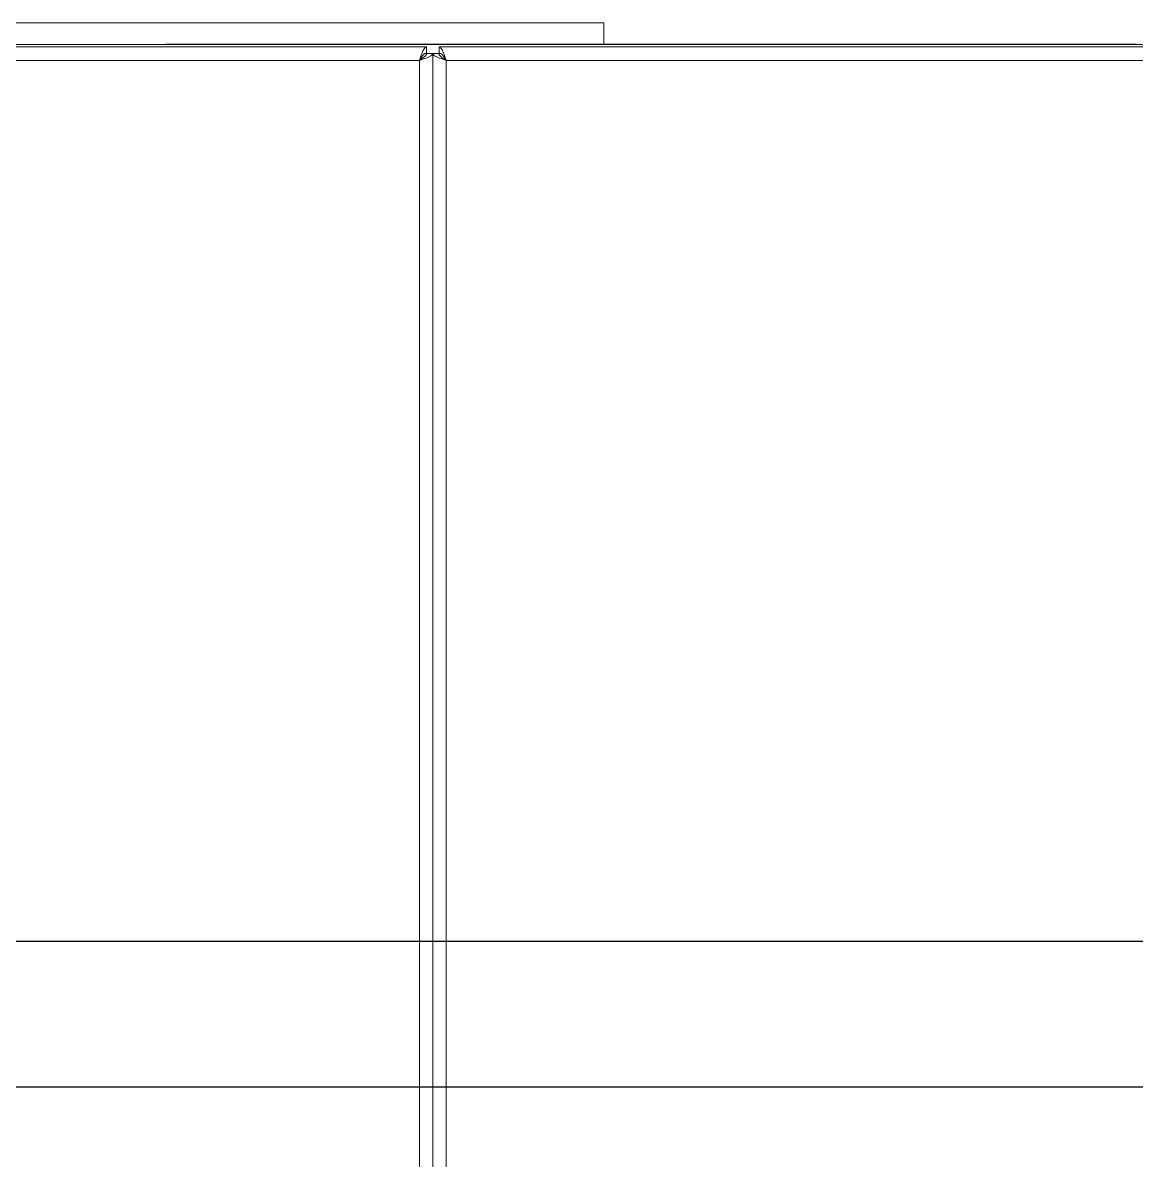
# Model space of a CAD drawing. Extents: x -76427 to 292734, y -42117 to 131250.
# Drawn here: x 8160.5 to 8390, y -37492.6 to -37258.1 of the extents above; entities that cross this region are included whole.
import ezdxf
from ezdxf.xclip import XClip

# ---------------------------------------------------------------- set-up
doc = ezdxf.new("R2010")
doc.units = 0
doc.header["$LTSCALE"] = 10
doc.header["$XCLIPFRAME"] = 2
doc.layers.add('TPH12-SEC-@E$0$SUGATA3', color=252, linetype='Continuous')
doc.layers.add('XFM7P10PV$0$PV-EQ(50K)', color=252, linetype='Continuous', lineweight=9)
doc.layers.add('XFM7P10PV-200K$0$PV-EQ(50K)', color=22, linetype='Continuous', lineweight=9)

# ---------------------------------------------------------------- blocks, each defined once
blk = doc.blocks.new('TPH12-SEC-@E')
at = {"layer": 'TPH12-SEC-@E$0$SUGATA3'}
for p, q in [((37642.5, 385107.07), (28857.5, 385107.07)), ((37642.5, 385077.07), (28850, 385077.07))]:
    blk.add_line(p, q, dxfattribs=at)
blk = doc.blocks.new('XFM7P10PV-200K$0$A$C19c91066')
for p, q in [((751.72, 1471.5), (531.72, 1471.5)), ((751.72, 1471.5), (751.72, 1467.11)), ((7.77, 1466.5), (715.13, 1466.5)), ((34.2, 1467), (1398.7, 1467)), ((34.2, 1467), (1398.7, 1467)), ((841.45, 1467.1), (661.45, 1467.1)), ((661.45, 1467), (661.45, 1467.1)), ((664.91, 1467.11), (666.91, 1467.11)), ((664.91, 1467.1), (664.91, 1467.11)), ((699.99, 1467.11), (666.91, 1467.11)), ((666.91, 1467.1), (666.91, 1467.11)), ((699.99, 1467.11), (701.99, 1467.11)), ((699.99, 1467.1), (699.99, 1467.11)), ((701.99, 1467.1), (701.99, 1467.11)), ((707, 1467.11), (706.44, 1467.11)), ((706.44, 1467.1), (706.44, 1467.11)), ((707.44, 1467.11), (707, 1467.11)), ((707, 1467.1), (707, 1467.11)), ((709.12, 1467.11), (707.44, 1467.11)), ((707.44, 1467.1), (707.44, 1467.11)), ((709.58, 1467.11), (709.12, 1467.11)), ((709.12, 1467.1), (709.12, 1467.11)), ((710.18, 1467.11), (709.58, 1467.11)), ((709.58, 1467.1), (709.58, 1467.11)), ((710.18, 1467.1), (710.18, 1467.11)), ((710.23, 1467.11), (710.18, 1467.11)), ((710.66, 1467.11), (710.23, 1467.11)), ((710.23, 1467.1), (710.23, 1467.11)), ((711.15, 1467.11), (710.66, 1467.11)), ((710.66, 1467.1), (710.66, 1467.11)), ((711.71, 1467.11), (711.15, 1467.11)), ((711.15, 1467.1), (711.15, 1467.11)), ((711.85, 1467.11), (711.71, 1467.11)), ((711.71, 1467.1), (711.71, 1467.11)), ((711.92, 1467.11), (711.85, 1467.11)), ((711.85, 1467.1), (711.85, 1467.11)), ((712.1, 1467.11), (711.92, 1467.11)), ((711.92, 1467.1), (711.92, 1467.11)), ((712.59, 1467.11), (712.1, 1467.11)), ((712.1, 1467.1), (712.1, 1467.11)), ((713.34, 1467.11), (712.59, 1467.11)), ((712.59, 1467.1), (712.59, 1467.11)), ((713.83, 1467.11), (713.34, 1467.11)), ((713.34, 1467.1), (713.34, 1467.11)), ((714.6, 1467.11), (713.83, 1467.11)), ((713.83, 1467.1), (713.83, 1467.11)), ((715.2, 1467.11), (714.6, 1467.11)), ((714.6, 1467.1), (714.6, 1467.11)), ((715.13, 1465.25), (715.13, 1466.5)), ((715.69, 1467.11), (715.2, 1467.11)), ((715.2, 1467.1), (715.2, 1467.11)), ((716.89, 1467.11), (715.69, 1467.11)), ((715.69, 1467.1), (715.69, 1467.11)), ((717.43, 1467.11), (716.89, 1467.11)), ((716.89, 1467.1), (716.89, 1467.11)), ((717.43, 1467.1), (717.43, 1467.11)), ((717.44, 1467.11), (717.43, 1467.11)), ((717.81, 1467.11), (717.44, 1467.11)), ((717.44, 1467.1), (717.44, 1467.11)), ((717.77, 1466.5), (1425.13, 1466.5)), ((717.77, 1465.25), (717.77, 1466.5)), ((719.06, 1467.11), (717.81, 1467.11)), ((717.81, 1467.1), (717.81, 1467.11)), ((719.87, 1467.11), (719.06, 1467.11)), ((719.06, 1467.1), (719.06, 1467.11)), ((720.33, 1467.11), (719.87, 1467.11)), ((719.87, 1467.1), (719.87, 1467.11)), ((720.42, 1467.11), (720.33, 1467.11)), ((720.33, 1467.1), (720.33, 1467.11)), ((720.94, 1467.11), (720.42, 1467.11)), ((720.42, 1467.1), (720.42, 1467.11)), ((722.32, 1467.11), (720.94, 1467.11)), ((720.94, 1467.1), (720.94, 1467.11)), ((723.59, 1467.11), (722.32, 1467.11)), ((722.32, 1467.1), (722.32, 1467.11)), ((723.59, 1467.1), (723.59, 1467.11)), ((723.6, 1467.11), (723.59, 1467.11)), ((723.61, 1467.11), (723.6, 1467.11)), ((723.6, 1467.1), (723.6, 1467.11)), ((723.61, 1467.1), (723.61, 1467.11)), ((723.76, 1467.11), (723.61, 1467.11)), ((724.3, 1467.11), (723.76, 1467.11)), ((723.76, 1467.1), (723.76, 1467.11)), ((724.87, 1467.11), (724.3, 1467.11)), ((724.3, 1467.1), (724.3, 1467.11)), ((724.87, 1467.1), (724.87, 1467.11)), ((724.89, 1467.11), (724.87, 1467.11)), ((725.75, 1467.11), (724.89, 1467.11)), ((724.89, 1467.1), (724.89, 1467.11)), ((726.24, 1467.11), (725.75, 1467.11)), ((725.75, 1467.1), (725.75, 1467.11)), ((726.32, 1467.11), (726.24, 1467.11)), ((726.24, 1467.1), (726.24, 1467.11)), ((726.8, 1467.11), (726.32, 1467.11)), ((726.32, 1467.1), (726.32, 1467.11)), ((727.16, 1467.11), (726.8, 1467.11)), ((726.8, 1467.1), (726.8, 1467.11)), ((727.33, 1467.11), (727.16, 1467.11)), ((727.16, 1467.1), (727.16, 1467.11)), ((727.46, 1467.11), (727.33, 1467.11)), ((727.33, 1467.1), (727.33, 1467.11)), ((728.84, 1467.11), (727.46, 1467.11)), ((727.46, 1467.1), (727.46, 1467.11)), ((730.11, 1467.11), (728.84, 1467.11)), ((728.84, 1467.1), (728.84, 1467.11)), ((730.11, 1467.1), (730.11, 1467.11)), ((730.12, 1467.11), (730.11, 1467.11)), ((730.54, 1467.11), (730.12, 1467.11)), ((730.12, 1467.1), (730.12, 1467.11)), ((730.12, 1467.11), (730.12, 1467.11)), ((730.12, 1467.1), (730.12, 1467.11)), ((731.79, 1467.11), (730.54, 1467.11)), ((730.54, 1467.1), (730.54, 1467.11)), ((732.6, 1467.11), (731.79, 1467.11)), ((731.79, 1467.1), (731.79, 1467.11)), ((733.05, 1467.11), (732.6, 1467.11)), ((732.6, 1467.1), (732.6, 1467.11)), ((733.05, 1467.1), (733.05, 1467.11)), ((733.81, 1467.11), (733.05, 1467.11)), ((733.82, 1467.11), (733.81, 1467.11)), ((733.81, 1467.1), (733.81, 1467.11)), ((733.85, 1467.11), (733.82, 1467.11)), ((733.82, 1467.1), (733.82, 1467.11)), ((734.81, 1467.11), (733.85, 1467.11)), ((733.85, 1467.1), (733.85, 1467.11)), ((735.73, 1467.11), (734.81, 1467.11)), ((734.81, 1467.1), (734.81, 1467.11)), ((736.17, 1467.11), (735.73, 1467.11)), ((735.73, 1467.1), (735.73, 1467.11)), ((736.94, 1467.11), (736.17, 1467.11)), ((736.17, 1467.1), (736.17, 1467.11)), ((737.43, 1467.11), (736.94, 1467.11)), ((736.94, 1467.1), (736.94, 1467.11)), ((737.64, 1467.11), (737.43, 1467.11)), ((737.43, 1467.1), (737.43, 1467.11)), ((737.64, 1467.1), (737.64, 1467.11)), ((737.89, 1467.11), (737.64, 1467.11)), ((737.89, 1467.1), (737.89, 1467.11)), ((738.01, 1467.11), (737.89, 1467.11)), ((738.17, 1467.11), (738.01, 1467.11)), ((738.01, 1467.1), (738.01, 1467.11)), ((738.66, 1467.11), (738.17, 1467.11)), ((738.17, 1467.1), (738.17, 1467.11)), ((738.74, 1467.11), (738.66, 1467.11)), ((738.66, 1467.1), (738.66, 1467.11)), ((739.22, 1467.11), (738.74, 1467.11)), ((738.74, 1467.1), (738.74, 1467.11)), ((739.58, 1467.11), (739.22, 1467.11)), ((739.22, 1467.1), (739.22, 1467.11)), ((739.75, 1467.11), (739.58, 1467.11)), ((739.58, 1467.1), (739.58, 1467.11)), ((739.75, 1467.1), (739.75, 1467.11)), ((739.75, 1467.11), (739.75, 1467.11)), ((739.88, 1467.11), (739.75, 1467.11)), ((739.75, 1467.1), (739.75, 1467.11)), ((741.26, 1467.11), (739.88, 1467.11)), ((739.88, 1467.1), (739.88, 1467.11)), ((742.53, 1467.11), (741.26, 1467.11)), ((741.26, 1467.1), (741.26, 1467.11)), ((742.53, 1467.1), (742.53, 1467.11)), ((742.54, 1467.11), (742.53, 1467.11)), ((743.16, 1467.11), (742.54, 1467.11)), ((742.54, 1467.1), (742.54, 1467.11)), ((742.54, 1467.11), (742.54, 1467.11)), ((742.54, 1467.1), (742.54, 1467.11)), ((744.63, 1467.11), (743.16, 1467.11)), ((743.16, 1467.1), (743.16, 1467.11)), ((744.63, 1467.1), (744.63, 1467.11)), ((744.69, 1467.11), (744.63, 1467.11)), ((745.18, 1467.11), (744.69, 1467.11)), ((744.69, 1467.1), (744.69, 1467.11)), ((745.18, 1467.1), (745.18, 1467.11)), ((745.28, 1467.11), (745.18, 1467.11)), ((745.31, 1467.11), (745.28, 1467.11)), ((745.28, 1467.1), (745.28, 1467.11)), ((745.78, 1467.11), (745.31, 1467.11)), ((745.31, 1467.1), (745.31, 1467.11)), ((747.16, 1467.11), (745.78, 1467.11)), ((745.78, 1467.1), (745.78, 1467.11)), ((748.43, 1467.11), (747.16, 1467.11)), ((747.16, 1467.1), (747.16, 1467.11)), ((748.43, 1467.1), (748.43, 1467.11)), ((748.44, 1467.11), (748.43, 1467.11)), ((748.44, 1467.1), (748.44, 1467.11)), ((748.44, 1467.11), (748.44, 1467.11)), ((748.44, 1467.1), (748.44, 1467.11)), ((748.89, 1467.11), (748.44, 1467.11)), ((748.97, 1467.11), (748.89, 1467.11)), ((748.89, 1467.1), (748.89, 1467.11)), ((749.44, 1467.11), (748.97, 1467.11)), ((748.97, 1467.1), (748.97, 1467.11)), ((749.8, 1467.11), (749.44, 1467.11)), ((749.44, 1467.1), (749.44, 1467.11)), ((749.94, 1467.11), (749.8, 1467.11)), ((749.8, 1467.1), (749.8, 1467.11)), ((749.94, 1467.1), (749.94, 1467.11)), ((750.38, 1467.11), (749.94, 1467.11)), ((750.59, 1467.11), (750.38, 1467.11)), ((750.38, 1467.1), (750.38, 1467.11)), ((751.08, 1467.11), (750.59, 1467.11)), ((750.59, 1467.1), (750.59, 1467.11)), ((751.16, 1467.11), (751.08, 1467.11)), ((751.08, 1467.1), (751.08, 1467.11)), ((751.63, 1467.11), (751.16, 1467.11)), ((751.16, 1467.1), (751.16, 1467.11)), ((751.99, 1467.11), (751.63, 1467.11)), ((751.63, 1467.1), (751.63, 1467.11)), ((752.16, 1467.11), (751.99, 1467.11)), ((751.99, 1467.1), (751.99, 1467.11)), ((752.46, 1467.11), (752.16, 1467.11)), ((752.16, 1467.1), (752.16, 1467.11)), ((752.95, 1467.11), (752.46, 1467.11)), ((752.46, 1467.1), (752.46, 1467.11)), ((753.5, 1467.11), (752.95, 1467.11)), ((752.95, 1467.1), (752.95, 1467.11)), ((754.74, 1467.11), (753.5, 1467.11)), ((753.5, 1467.1), (753.5, 1467.11)), ((755.91, 1467.11), (754.74, 1467.11)), ((754.74, 1467.1), (754.74, 1467.11)), ((756.08, 1467.11), (755.91, 1467.11)), ((755.91, 1467.1), (755.91, 1467.11)), ((756.32, 1467.11), (756.08, 1467.11)), ((756.08, 1467.1), (756.08, 1467.11)), ((757.58, 1467.11), (756.32, 1467.11)), ((756.32, 1467.1), (756.32, 1467.11)), ((758.34, 1467.11), (757.58, 1467.11)), ((757.58, 1467.1), (757.58, 1467.11)), ((758.83, 1467.11), (758.34, 1467.11)), ((758.34, 1467.1), (758.34, 1467.11)), ((758.93, 1467.11), (758.83, 1467.11)), ((758.83, 1467.1), (758.83, 1467.11)), ((759.59, 1467.11), (758.93, 1467.11)), ((758.93, 1467.1), (758.93, 1467.11)), ((759.62, 1467.11), (759.59, 1467.11)), ((759.59, 1467.1), (759.59, 1467.11)), ((760.58, 1467.11), (759.62, 1467.11)), ((759.62, 1467.1), (759.62, 1467.11)), ((761.5, 1467.11), (760.58, 1467.11)), ((760.58, 1467.1), (760.58, 1467.11)), ((761.93, 1467.11), (761.5, 1467.11)), ((761.5, 1467.1), (761.5, 1467.11)), ((761.93, 1467.1), (761.93, 1467.11)), ((762.07, 1467.11), (761.93, 1467.11)), ((762.07, 1467.1), (762.07, 1467.11)), ((762.22, 1467.11), (762.07, 1467.11)), ((762.54, 1467.11), (762.22, 1467.11)), ((762.22, 1467.1), (762.22, 1467.11)), ((763.92, 1467.11), (762.54, 1467.11)), ((762.54, 1467.1), (762.54, 1467.11)), ((765.19, 1467.11), (763.92, 1467.11)), ((763.92, 1467.1), (763.92, 1467.11)), ((765.19, 1467.1), (765.19, 1467.11)), ((765.2, 1467.11), (765.19, 1467.11)), ((765.21, 1467.11), (765.2, 1467.11)), ((765.2, 1467.1), (765.2, 1467.11)), ((765.21, 1467.1), (765.21, 1467.11)), ((765.65, 1467.11), (765.21, 1467.11)), ((766.42, 1467.11), (765.65, 1467.11)), ((765.65, 1467.1), (765.65, 1467.11)), ((767.03, 1467.11), (766.42, 1467.11)), ((766.42, 1467.1), (766.42, 1467.11)), ((767.18, 1467.11), (767.03, 1467.11)), ((767.03, 1467.1), (767.03, 1467.11)), ((768.42, 1467.11), (767.18, 1467.11)), ((767.18, 1467.1), (767.18, 1467.11)), ((769.23, 1467.11), (768.42, 1467.11)), ((768.42, 1467.1), (768.42, 1467.11)), ((769.69, 1467.11), (769.23, 1467.11)), ((769.23, 1467.1), (769.23, 1467.11)), ((770.15, 1467.11), (769.69, 1467.11)), ((769.69, 1467.1), (769.69, 1467.11)), ((770.25, 1467.11), (770.15, 1467.11)), ((770.15, 1467.1), (770.15, 1467.11)), ((770.3, 1467.11), (770.25, 1467.11)), ((770.25, 1467.1), (770.25, 1467.11)), ((771.68, 1467.11), (770.3, 1467.11)), ((770.3, 1467.1), (770.3, 1467.11)), ((772.96, 1467.11), (771.68, 1467.11)), ((771.68, 1467.1), (771.68, 1467.11)), ((772.96, 1467.1), (772.96, 1467.11)), ((772.97, 1467.11), (772.96, 1467.11)), ((772.97, 1467.1), (772.97, 1467.11)), ((772.97, 1467.11), (772.97, 1467.11)), ((772.97, 1467.1), (772.97, 1467.11)), ((773.27, 1467.11), (772.97, 1467.11)), ((773.71, 1467.11), (773.27, 1467.11)), ((773.27, 1467.1), (773.27, 1467.11)), ((773.71, 1467.1), (773.71, 1467.11)), ((774.3, 1467.11), (773.71, 1467.11)), ((775.12, 1467.11), (774.3, 1467.11)), ((774.3, 1467.1), (774.3, 1467.11)), ((775.12, 1467.1), (775.12, 1467.11)), ((775.58, 1467.11), (775.12, 1467.11)), ((776.38, 1467.11), (775.58, 1467.11)), ((775.58, 1467.1), (775.58, 1467.11)), ((777.63, 1467.11), (776.38, 1467.11)), ((776.38, 1467.1), (776.38, 1467.11)), ((778.22, 1467.11), (777.63, 1467.11)), ((777.63, 1467.1), (777.63, 1467.11)), ((778.71, 1467.11), (778.22, 1467.11)), ((778.22, 1467.1), (778.22, 1467.11)), ((778.79, 1467.11), (778.71, 1467.11)), ((778.71, 1467.1), (778.71, 1467.11)), ((779.27, 1467.11), (778.79, 1467.11)), ((778.79, 1467.1), (778.79, 1467.11)), ((779.62, 1467.11), (779.27, 1467.11)), ((779.27, 1467.1), (779.27, 1467.11)), ((779.8, 1467.11), (779.62, 1467.11)), ((779.62, 1467.1), (779.62, 1467.11)), ((779.8, 1467.1), (779.8, 1467.11)), ((780.07, 1467.11), (779.8, 1467.11)), ((780.07, 1467.1), (780.07, 1467.11)), ((780.08, 1467.11), (780.07, 1467.11)), ((780.11, 1467.11), (780.08, 1467.11)), ((780.08, 1467.1), (780.08, 1467.11)), ((781.07, 1467.11), (780.11, 1467.11)), ((780.11, 1467.1), (780.11, 1467.11)), ((781.99, 1467.11), (781.07, 1467.11)), ((781.07, 1467.1), (781.07, 1467.11)), ((782.43, 1467.11), (781.99, 1467.11)), ((781.99, 1467.1), (781.99, 1467.11)), ((782.43, 1467.1), (782.43, 1467.11)), ((782.52, 1467.11), (782.43, 1467.11)), ((782.52, 1467.1), (782.52, 1467.11)), ((783.18, 1467.11), (782.88, 1467.11)), ((782.88, 1467.1), (782.88, 1467.11)), ((783.68, 1467.11), (783.18, 1467.11)), ((783.18, 1467.1), (783.18, 1467.11)), ((783.68, 1467.1), (783.68, 1467.11)), ((784.38, 1467.11), (783.68, 1467.11)), ((784.38, 1467.1), (784.38, 1467.11)), ((784.43, 1467.11), (784.38, 1467.11)), ((784.46, 1467.11), (784.43, 1467.11)), ((784.43, 1467.1), (784.43, 1467.11)), ((785.42, 1467.11), (784.46, 1467.11)), ((784.46, 1467.1), (784.46, 1467.11)), ((786.34, 1467.11), (785.42, 1467.11)), ((785.42, 1467.1), (785.42, 1467.11)), ((786.77, 1467.11), (786.34, 1467.11)), ((786.34, 1467.1), (786.34, 1467.11)), ((786.77, 1467.1), (786.77, 1467.11)), ((787.54, 1467.11), (786.77, 1467.11)), ((788.03, 1467.11), (787.54, 1467.11)), ((787.54, 1467.1), (787.54, 1467.11)), ((788.11, 1467.11), (788.03, 1467.11)), ((788.03, 1467.1), (788.03, 1467.11)), ((788.58, 1467.11), (788.11, 1467.11)), ((788.11, 1467.1), (788.11, 1467.11)), ((788.94, 1467.11), (788.58, 1467.11)), ((788.58, 1467.1), (788.58, 1467.11)), ((789.11, 1467.11), (788.94, 1467.11)), ((788.94, 1467.1), (788.94, 1467.11)), ((789.11, 1467.1), (789.11, 1467.11)), ((789.24, 1467.11), (789.11, 1467.11)), ((790.62, 1467.11), (789.24, 1467.11)), ((789.24, 1467.1), (789.24, 1467.11)), ((791.89, 1467.11), (790.62, 1467.11)), ((790.62, 1467.1), (790.62, 1467.11)), ((791.89, 1467.1), (791.89, 1467.11)), ((791.9, 1467.11), (791.89, 1467.11)), ((791.91, 1467.11), (791.9, 1467.11)), ((791.9, 1467.1), (791.9, 1467.11)), ((791.91, 1467.1), (791.91, 1467.11)), ((792.31, 1467.11), (792.17, 1467.11)), ((792.17, 1467.1), (792.17, 1467.11)), ((793.55, 1467.11), (792.31, 1467.11)), ((792.31, 1467.1), (792.31, 1467.11)), ((794.72, 1467.11), (793.55, 1467.11)), ((793.55, 1467.1), (793.55, 1467.11)), ((795.39, 1467.11), (794.72, 1467.11)), ((794.72, 1467.1), (794.72, 1467.11)), ((795.53, 1467.11), (795.39, 1467.11)), ((795.39, 1467.1), (795.39, 1467.11)), ((795.99, 1467.11), (795.53, 1467.11)), ((795.53, 1467.1), (795.53, 1467.11)), ((797.4, 1467.11), (795.99, 1467.11)), ((795.99, 1467.1), (795.99, 1467.11)), ((797.4, 1467.1), (797.4, 1467.11)), ((797.51, 1467.11), (797.4, 1467.11)), ((797.51, 1467.1), (797.51, 1467.11)), ((798.41, 1467.11), (797.75, 1467.11)), ((797.75, 1467.1), (797.75, 1467.11)), ((798.9, 1467.11), (798.41, 1467.11)), ((798.41, 1467.1), (798.41, 1467.11)), ((799.66, 1467.11), (798.9, 1467.11)), ((798.9, 1467.1), (798.9, 1467.11)), ((800.26, 1467.11), (799.66, 1467.11)), ((799.66, 1467.1), (799.66, 1467.11)), ((800.76, 1467.11), (800.26, 1467.11)), ((800.26, 1467.1), (800.26, 1467.11)), ((801.12, 1467.11), (800.76, 1467.11)), ((800.76, 1467.1), (800.76, 1467.11)), ((801.12, 1467.1), (801.12, 1467.11)), ((801.35, 1467.11), (801.12, 1467.11)), ((802.73, 1467.11), (801.35, 1467.11)), ((801.35, 1467.1), (801.35, 1467.11)), ((804, 1467.11), (802.73, 1467.11)), ((802.73, 1467.1), (802.73, 1467.11)), ((804, 1467.1), (804, 1467.11)), ((804.01, 1467.11), (804, 1467.11)), ((804.84, 1467.11), (804.01, 1467.11)), ((804.01, 1467.1), (804.01, 1467.11)), ((804.01, 1467.11), (804.01, 1467.11)), ((804.01, 1467.1), (804.01, 1467.11)), ((804.84, 1467.1), (804.84, 1467.11)), ((805.19, 1467.11), (804.84, 1467.11)), ((806.17, 1467.11), (805.19, 1467.11)), ((805.19, 1467.1), (805.19, 1467.11)), ((806.66, 1467.11), (806.17, 1467.11)), ((806.17, 1467.1), (806.17, 1467.11)), ((807.42, 1467.11), (806.66, 1467.11)), ((806.66, 1467.1), (806.66, 1467.11)), ((808.68, 1467.11), (807.42, 1467.11)), ((807.42, 1467.1), (807.42, 1467.11)), ((808.68, 1467.1), (808.68, 1467.11)), ((810.09, 1467.11), (809.11, 1467.11)), ((809.11, 1467.1), (809.11, 1467.11)), ((810.09, 1467.1), (810.09, 1467.11)), ((811.16, 1467.11), (810.09, 1467.11)), ((811.26, 1467.11), (811.16, 1467.11)), ((811.16, 1467.1), (811.16, 1467.11)), ((811.77, 1467.11), (811.26, 1467.11)), ((811.26, 1467.1), (811.26, 1467.11)), ((811.77, 1467.1), (811.77, 1467.11)), ((813.42, 1467.11), (812.18, 1467.11)), ((812.18, 1467.1), (812.18, 1467.11)), ((814.59, 1467.11), (813.42, 1467.11)), ((813.42, 1467.1), (813.42, 1467.11)), ((814.59, 1467.1), (814.59, 1467.11)), ((816.81, 1467.11), (816.45, 1467.11)), ((816.45, 1467.1), (816.45, 1467.11)), ((817.49, 1467.11), (816.81, 1467.11)), ((816.81, 1467.1), (816.81, 1467.11)), ((817.86, 1467.11), (817.49, 1467.11)), ((817.49, 1467.1), (817.49, 1467.11)), ((817.86, 1467.1), (817.86, 1467.11)), ((819.45, 1467.11), (818.09, 1467.11)), ((818.09, 1467.1), (818.09, 1467.11)), ((820.81, 1467.11), (819.45, 1467.11)), ((819.45, 1467.1), (819.45, 1467.11)), ((820.81, 1467.1), (820.81, 1467.11)), ((821.4, 1467.11), (821.37, 1467.11)), ((821.37, 1467.1), (821.37, 1467.11)), ((822.36, 1467.11), (821.4, 1467.11)), ((821.4, 1467.1), (821.4, 1467.11)), ((823.28, 1467.11), (822.36, 1467.11)), ((822.36, 1467.1), (822.36, 1467.11)), ((823.72, 1467.11), (823.28, 1467.11)), ((823.28, 1467.1), (823.28, 1467.11)), ((823.72, 1467.1), (823.72, 1467.11)), ((825.65, 1467.11), (824.33, 1467.11)), ((824.33, 1467.1), (824.33, 1467.11)), ((826.86, 1467.11), (825.65, 1467.11)), ((825.65, 1467.1), (825.65, 1467.11)), ((826.86, 1467.1), (826.86, 1467.11)), ((827.77, 1467.11), (827.28, 1467.11)), ((827.28, 1467.1), (827.28, 1467.11)), ((828.54, 1467.11), (827.77, 1467.11)), ((827.77, 1467.1), (827.77, 1467.11)), ((829.15, 1467.11), (828.54, 1467.11)), ((828.54, 1467.1), (828.54, 1467.11)), ((829.64, 1467.11), (829.15, 1467.11)), ((829.15, 1467.1), (829.15, 1467.11)), ((829.64, 1467.1), (829.64, 1467.11)), ((831.6, 1467.11), (830.22, 1467.11)), ((830.22, 1467.1), (830.22, 1467.11)), ((832.88, 1467.11), (831.6, 1467.11)), ((831.6, 1467.1), (831.6, 1467.11)), ((832.88, 1467.1), (832.88, 1467.11)), ((832.89, 1467.11), (832.88, 1467.11)), ((832.89, 1467.1), (832.89, 1467.11)), ((832.89, 1467.11), (832.89, 1467.11)), ((832.89, 1467.1), (832.89, 1467.11)), ((833.49, 1467.1), (832.89, 1467.1)), ((833.98, 1467.11), (833.49, 1467.11)), ((833.49, 1467.1), (833.49, 1467.11)), ((834.06, 1467.11), (833.98, 1467.11)), ((833.98, 1467.1), (833.98, 1467.11)), ((834.53, 1467.11), (834.06, 1467.11)), ((834.06, 1467.1), (834.06, 1467.11)), ((834.89, 1467.11), (834.53, 1467.11)), ((834.53, 1467.1), (834.53, 1467.11)), ((835.06, 1467.11), (834.89, 1467.11)), ((834.89, 1467.1), (834.89, 1467.11)), ((835.06, 1467.1), (835.06, 1467.11)), ((835.49, 1467.1), (835.06, 1467.1)), ((836.05, 1467.11), (835.49, 1467.11)), ((835.49, 1467.1), (835.49, 1467.11)), ((836.05, 1467.1), (836.05, 1467.11)), ((861.45, 1467.1), (836.05, 1467.1)), ((841.45, 1467), (841.45, 1467.1)), ((841.45, 1467), (861.45, 1467)), ((861.45, 1467), (861.45, 1467.1)), ((713.7, 1463.75), (9.2, 1463.75)), ((713.7, 134.25), (713.7, 1463.75)), ((715.13, 1464.9), (715.13, 1465.25)), ((715.2, 1465.18), (716.45, 1465.18)), ((716.45, 1465.18), (716.45, 132.82)), ((716.45, 132.82), (716.45, 1465.18)), ((717.7, 1465.18), (716.45, 1465.18)), ((717.77, 1464.9), (717.77, 1465.25)), ((1423.7, 1463.75), (719.2, 1463.75)), ((719.2, 1463.75), (719.2, 134.25))]:
    blk.add_line(p, q)
for points, knots in [([(715.13, 1466.5), (714.81, 1466.5), (714.49, 1465.95), (714.17, 1465.12), (714.02, 1464.71), (713.86, 1464.23), (713.7, 1463.75)], [0, 0, 0, 0, 1.048892, 1.048892, 1.048892, 1.570796, 1.570796, 1.570796, 1.570796]), ([(719.2, 1463.75), (718.88, 1464.71), (718.56, 1465.65), (718.25, 1466.13), (718.09, 1466.37), (717.93, 1466.5), (717.77, 1466.5)], [0, 0, 0, 0, 1.048892, 1.048892, 1.048892, 1.570796, 1.570796, 1.570796, 1.570796]), ([(713.7, 1463.75), (714.07, 1464.36), (714.44, 1464.95), (714.81, 1465.16), (714.92, 1465.22), (715.02, 1465.25), (715.13, 1465.25)], [0, 0, 0, 0, 1.220509, 1.220509, 1.220509, 1.570796, 1.570796, 1.570796, 1.570796]), ([(713.7, 1463.75), (714.66, 1464.07), (715.6, 1464.39), (716.08, 1464.7), (716.32, 1464.86), (716.45, 1465.02), (716.45, 1465.18)], [0, 0, 0, 0, 1.048892, 1.048892, 1.048892, 1.570796, 1.570796, 1.570796, 1.570796]), ([(713.7, 1463.75), (714.31, 1464.12), (714.9, 1464.49), (715.11, 1464.86), (715.17, 1464.97), (715.2, 1465.07), (715.2, 1465.18)], [0, 0, 0, 0, 1.220509, 1.220509, 1.220509, 1.570796, 1.570796, 1.570796, 1.570796]), ([(716.45, 1465.18), (716.45, 1464.86), (717, 1464.54), (717.83, 1464.22), (718.24, 1464.07), (718.72, 1463.91), (719.2, 1463.75)], [0, 0, 0, 0, 1.048892, 1.048892, 1.048892, 1.570796, 1.570796, 1.570796, 1.570796]), ([(719.2, 1463.75), (718.59, 1464.12), (718, 1464.49), (717.79, 1464.86), (717.73, 1464.97), (717.7, 1465.07), (717.7, 1465.18)], [0, 0, 0, 0, 1.220509, 1.220509, 1.220509, 1.570796, 1.570796, 1.570796, 1.570796]), ([(719.2, 1463.75), (718.83, 1464.36), (718.46, 1464.95), (718.09, 1465.16), (717.98, 1465.22), (717.88, 1465.25), (717.77, 1465.25)], [0, 0, 0, 0, 1.220509, 1.220509, 1.220509, 1.570796, 1.570796, 1.570796, 1.570796])]:
    blk.add_open_spline(points, degree=3, knots=knots)
blk = doc.blocks.new('XFM7P10PV-200K')
at = {"layer": 'XFM7P10PV-200K$0$PV-EQ(50K)'}
blk.add_blockref('XFM7P10PV-200K$0$A$C19c91066', (7528.55, -38729.63), dxfattribs=at)
blk = doc.blocks.new('XFM7P10PV$0$A$C19c91066')
for p, q in [((751.72, 1471.5), (531.72, 1471.5)), ((751.72, 1471.5), (751.72, 1467.11)), ((7.77, 1466.5), (715.13, 1466.5)), ((34.2, 1467), (1398.7, 1467)), ((34.2, 1467), (1398.7, 1467)), ((841.45, 1467.1), (661.45, 1467.1)), ((661.45, 1467), (661.45, 1467.1)), ((664.91, 1467.11), (666.91, 1467.11)), ((664.91, 1467.1), (664.91, 1467.11)), ((699.99, 1467.11), (666.91, 1467.11)), ((666.91, 1467.1), (666.91, 1467.11)), ((699.99, 1467.11), (701.99, 1467.11)), ((699.99, 1467.1), (699.99, 1467.11)), ((701.99, 1467.1), (701.99, 1467.11)), ((707, 1467.11), (706.44, 1467.11)), ((706.44, 1467.1), (706.44, 1467.11)), ((707.44, 1467.11), (707, 1467.11)), ((707, 1467.1), (707, 1467.11)), ((709.12, 1467.11), (707.44, 1467.11)), ((707.44, 1467.1), (707.44, 1467.11)), ((709.58, 1467.11), (709.12, 1467.11)), ((709.12, 1467.1), (709.12, 1467.11)), ((710.18, 1467.11), (709.58, 1467.11)), ((709.58, 1467.1), (709.58, 1467.11)), ((710.18, 1467.1), (710.18, 1467.11)), ((710.23, 1467.11), (710.18, 1467.11)), ((710.66, 1467.11), (710.23, 1467.11)), ((710.23, 1467.1), (710.23, 1467.11)), ((711.15, 1467.11), (710.66, 1467.11)), ((710.66, 1467.1), (710.66, 1467.11)), ((711.71, 1467.11), (711.15, 1467.11)), ((711.15, 1467.1), (711.15, 1467.11)), ((711.85, 1467.11), (711.71, 1467.11)), ((711.71, 1467.1), (711.71, 1467.11)), ((711.92, 1467.11), (711.85, 1467.11)), ((711.85, 1467.1), (711.85, 1467.11)), ((712.1, 1467.11), (711.92, 1467.11)), ((711.92, 1467.1), (711.92, 1467.11)), ((712.59, 1467.11), (712.1, 1467.11)), ((712.1, 1467.1), (712.1, 1467.11)), ((713.34, 1467.11), (712.59, 1467.11)), ((712.59, 1467.1), (712.59, 1467.11)), ((713.83, 1467.11), (713.34, 1467.11)), ((713.34, 1467.1), (713.34, 1467.11)), ((714.6, 1467.11), (713.83, 1467.11)), ((713.83, 1467.1), (713.83, 1467.11)), ((715.2, 1467.11), (714.6, 1467.11)), ((714.6, 1467.1), (714.6, 1467.11)), ((715.13, 1465.25), (715.13, 1466.5)), ((715.69, 1467.11), (715.2, 1467.11)), ((715.2, 1467.1), (715.2, 1467.11)), ((716.89, 1467.11), (715.69, 1467.11)), ((715.69, 1467.1), (715.69, 1467.11)), ((717.43, 1467.11), (716.89, 1467.11)), ((716.89, 1467.1), (716.89, 1467.11)), ((717.43, 1467.1), (717.43, 1467.11)), ((717.44, 1467.11), (717.43, 1467.11)), ((717.81, 1467.11), (717.44, 1467.11)), ((717.44, 1467.1), (717.44, 1467.11)), ((717.77, 1466.5), (1425.13, 1466.5)), ((717.77, 1465.25), (717.77, 1466.5)), ((719.06, 1467.11), (717.81, 1467.11)), ((717.81, 1467.1), (717.81, 1467.11)), ((719.87, 1467.11), (719.06, 1467.11)), ((719.06, 1467.1), (719.06, 1467.11)), ((720.33, 1467.11), (719.87, 1467.11)), ((719.87, 1467.1), (719.87, 1467.11)), ((720.42, 1467.11), (720.33, 1467.11)), ((720.33, 1467.1), (720.33, 1467.11)), ((720.94, 1467.11), (720.42, 1467.11)), ((720.42, 1467.1), (720.42, 1467.11)), ((722.32, 1467.11), (720.94, 1467.11)), ((720.94, 1467.1), (720.94, 1467.11)), ((723.59, 1467.11), (722.32, 1467.11)), ((722.32, 1467.1), (722.32, 1467.11)), ((723.59, 1467.1), (723.59, 1467.11)), ((723.6, 1467.11), (723.59, 1467.11)), ((723.61, 1467.11), (723.6, 1467.11)), ((723.6, 1467.1), (723.6, 1467.11)), ((723.61, 1467.1), (723.61, 1467.11)), ((723.76, 1467.11), (723.61, 1467.11)), ((724.3, 1467.11), (723.76, 1467.11)), ((723.76, 1467.1), (723.76, 1467.11)), ((724.87, 1467.11), (724.3, 1467.11)), ((724.3, 1467.1), (724.3, 1467.11)), ((724.87, 1467.1), (724.87, 1467.11)), ((724.89, 1467.11), (724.87, 1467.11)), ((725.75, 1467.11), (724.89, 1467.11)), ((724.89, 1467.1), (724.89, 1467.11)), ((726.24, 1467.11), (725.75, 1467.11)), ((725.75, 1467.1), (725.75, 1467.11)), ((726.32, 1467.11), (726.24, 1467.11)), ((726.24, 1467.1), (726.24, 1467.11)), ((726.8, 1467.11), (726.32, 1467.11)), ((726.32, 1467.1), (726.32, 1467.11)), ((727.16, 1467.11), (726.8, 1467.11)), ((726.8, 1467.1), (726.8, 1467.11)), ((727.33, 1467.11), (727.16, 1467.11)), ((727.16, 1467.1), (727.16, 1467.11)), ((727.46, 1467.11), (727.33, 1467.11)), ((727.33, 1467.1), (727.33, 1467.11)), ((728.84, 1467.11), (727.46, 1467.11)), ((727.46, 1467.1), (727.46, 1467.11)), ((730.11, 1467.11), (728.84, 1467.11)), ((728.84, 1467.1), (728.84, 1467.11)), ((730.11, 1467.1), (730.11, 1467.11)), ((730.12, 1467.11), (730.11, 1467.11)), ((730.54, 1467.11), (730.12, 1467.11)), ((730.12, 1467.1), (730.12, 1467.11)), ((730.12, 1467.11), (730.12, 1467.11)), ((730.12, 1467.1), (730.12, 1467.11)), ((731.79, 1467.11), (730.54, 1467.11)), ((730.54, 1467.1), (730.54, 1467.11)), ((732.6, 1467.11), (731.79, 1467.11)), ((731.79, 1467.1), (731.79, 1467.11)), ((733.05, 1467.11), (732.6, 1467.11)), ((732.6, 1467.1), (732.6, 1467.11)), ((733.05, 1467.1), (733.05, 1467.11)), ((733.81, 1467.11), (733.05, 1467.11)), ((733.82, 1467.11), (733.81, 1467.11)), ((733.81, 1467.1), (733.81, 1467.11)), ((733.85, 1467.11), (733.82, 1467.11)), ((733.82, 1467.1), (733.82, 1467.11)), ((734.81, 1467.11), (733.85, 1467.11)), ((733.85, 1467.1), (733.85, 1467.11)), ((735.73, 1467.11), (734.81, 1467.11)), ((734.81, 1467.1), (734.81, 1467.11)), ((736.17, 1467.11), (735.73, 1467.11)), ((735.73, 1467.1), (735.73, 1467.11)), ((736.94, 1467.11), (736.17, 1467.11)), ((736.17, 1467.1), (736.17, 1467.11)), ((737.43, 1467.11), (736.94, 1467.11)), ((736.94, 1467.1), (736.94, 1467.11)), ((737.64, 1467.11), (737.43, 1467.11)), ((737.43, 1467.1), (737.43, 1467.11)), ((737.64, 1467.1), (737.64, 1467.11)), ((737.89, 1467.11), (737.64, 1467.11)), ((737.89, 1467.1), (737.89, 1467.11)), ((738.01, 1467.11), (737.89, 1467.11)), ((738.17, 1467.11), (738.01, 1467.11)), ((738.01, 1467.1), (738.01, 1467.11)), ((738.66, 1467.11), (738.17, 1467.11)), ((738.17, 1467.1), (738.17, 1467.11)), ((738.74, 1467.11), (738.66, 1467.11)), ((738.66, 1467.1), (738.66, 1467.11)), ((739.22, 1467.11), (738.74, 1467.11)), ((738.74, 1467.1), (738.74, 1467.11)), ((739.58, 1467.11), (739.22, 1467.11)), ((739.22, 1467.1), (739.22, 1467.11)), ((739.75, 1467.11), (739.58, 1467.11)), ((739.58, 1467.1), (739.58, 1467.11)), ((739.75, 1467.1), (739.75, 1467.11)), ((739.75, 1467.11), (739.75, 1467.11)), ((739.88, 1467.11), (739.75, 1467.11)), ((739.75, 1467.1), (739.75, 1467.11)), ((741.26, 1467.11), (739.88, 1467.11)), ((739.88, 1467.1), (739.88, 1467.11)), ((742.53, 1467.11), (741.26, 1467.11)), ((741.26, 1467.1), (741.26, 1467.11)), ((742.53, 1467.1), (742.53, 1467.11)), ((742.54, 1467.11), (742.53, 1467.11)), ((743.16, 1467.11), (742.54, 1467.11)), ((742.54, 1467.1), (742.54, 1467.11)), ((742.54, 1467.11), (742.54, 1467.11)), ((742.54, 1467.1), (742.54, 1467.11)), ((744.63, 1467.11), (743.16, 1467.11)), ((743.16, 1467.1), (743.16, 1467.11)), ((744.63, 1467.1), (744.63, 1467.11)), ((744.69, 1467.11), (744.63, 1467.11)), ((745.18, 1467.11), (744.69, 1467.11)), ((744.69, 1467.1), (744.69, 1467.11)), ((745.18, 1467.1), (745.18, 1467.11)), ((745.28, 1467.11), (745.18, 1467.11)), ((745.31, 1467.11), (745.28, 1467.11)), ((745.28, 1467.1), (745.28, 1467.11)), ((745.78, 1467.11), (745.31, 1467.11)), ((745.31, 1467.1), (745.31, 1467.11)), ((747.16, 1467.11), (745.78, 1467.11)), ((745.78, 1467.1), (745.78, 1467.11)), ((748.43, 1467.11), (747.16, 1467.11)), ((747.16, 1467.1), (747.16, 1467.11)), ((748.43, 1467.1), (748.43, 1467.11)), ((748.44, 1467.11), (748.43, 1467.11)), ((748.44, 1467.1), (748.44, 1467.11)), ((748.44, 1467.11), (748.44, 1467.11)), ((748.44, 1467.1), (748.44, 1467.11)), ((748.89, 1467.11), (748.44, 1467.11)), ((748.97, 1467.11), (748.89, 1467.11)), ((748.89, 1467.1), (748.89, 1467.11)), ((749.44, 1467.11), (748.97, 1467.11)), ((748.97, 1467.1), (748.97, 1467.11)), ((749.8, 1467.11), (749.44, 1467.11)), ((749.44, 1467.1), (749.44, 1467.11)), ((749.94, 1467.11), (749.8, 1467.11)), ((749.8, 1467.1), (749.8, 1467.11)), ((749.94, 1467.1), (749.94, 1467.11)), ((750.38, 1467.11), (749.94, 1467.11)), ((750.59, 1467.11), (750.38, 1467.11)), ((750.38, 1467.1), (750.38, 1467.11)), ((751.08, 1467.11), (750.59, 1467.11)), ((750.59, 1467.1), (750.59, 1467.11)), ((751.16, 1467.11), (751.08, 1467.11)), ((751.08, 1467.1), (751.08, 1467.11)), ((751.63, 1467.11), (751.16, 1467.11)), ((751.16, 1467.1), (751.16, 1467.11)), ((751.99, 1467.11), (751.63, 1467.11)), ((751.63, 1467.1), (751.63, 1467.11)), ((752.16, 1467.11), (751.99, 1467.11)), ((751.99, 1467.1), (751.99, 1467.11)), ((752.46, 1467.11), (752.16, 1467.11)), ((752.16, 1467.1), (752.16, 1467.11)), ((752.95, 1467.11), (752.46, 1467.11)), ((752.46, 1467.1), (752.46, 1467.11)), ((753.5, 1467.11), (752.95, 1467.11)), ((752.95, 1467.1), (752.95, 1467.11)), ((754.74, 1467.11), (753.5, 1467.11)), ((753.5, 1467.1), (753.5, 1467.11)), ((755.91, 1467.11), (754.74, 1467.11)), ((754.74, 1467.1), (754.74, 1467.11)), ((756.08, 1467.11), (755.91, 1467.11)), ((755.91, 1467.1), (755.91, 1467.11)), ((756.32, 1467.11), (756.08, 1467.11)), ((756.08, 1467.1), (756.08, 1467.11)), ((757.58, 1467.11), (756.32, 1467.11)), ((756.32, 1467.1), (756.32, 1467.11)), ((758.34, 1467.11), (757.58, 1467.11)), ((757.58, 1467.1), (757.58, 1467.11)), ((758.83, 1467.11), (758.34, 1467.11)), ((758.34, 1467.1), (758.34, 1467.11)), ((758.93, 1467.11), (758.83, 1467.11)), ((758.83, 1467.1), (758.83, 1467.11)), ((759.59, 1467.11), (758.93, 1467.11)), ((758.93, 1467.1), (758.93, 1467.11)), ((759.62, 1467.11), (759.59, 1467.11)), ((759.59, 1467.1), (759.59, 1467.11)), ((760.58, 1467.11), (759.62, 1467.11)), ((759.62, 1467.1), (759.62, 1467.11)), ((761.5, 1467.11), (760.58, 1467.11)), ((760.58, 1467.1), (760.58, 1467.11)), ((761.93, 1467.11), (761.5, 1467.11)), ((761.5, 1467.1), (761.5, 1467.11)), ((761.93, 1467.1), (761.93, 1467.11)), ((762.07, 1467.11), (761.93, 1467.11)), ((762.07, 1467.1), (762.07, 1467.11)), ((762.22, 1467.11), (762.07, 1467.11)), ((762.54, 1467.11), (762.22, 1467.11)), ((762.22, 1467.1), (762.22, 1467.11)), ((763.92, 1467.11), (762.54, 1467.11)), ((762.54, 1467.1), (762.54, 1467.11)), ((765.19, 1467.11), (763.92, 1467.11)), ((763.92, 1467.1), (763.92, 1467.11)), ((765.19, 1467.1), (765.19, 1467.11)), ((765.2, 1467.11), (765.19, 1467.11)), ((765.21, 1467.11), (765.2, 1467.11)), ((765.2, 1467.1), (765.2, 1467.11)), ((765.21, 1467.1), (765.21, 1467.11)), ((765.65, 1467.11), (765.21, 1467.11)), ((766.42, 1467.11), (765.65, 1467.11)), ((765.65, 1467.1), (765.65, 1467.11)), ((767.03, 1467.11), (766.42, 1467.11)), ((766.42, 1467.1), (766.42, 1467.11)), ((767.18, 1467.11), (767.03, 1467.11)), ((767.03, 1467.1), (767.03, 1467.11)), ((768.42, 1467.11), (767.18, 1467.11)), ((767.18, 1467.1), (767.18, 1467.11)), ((769.23, 1467.11), (768.42, 1467.11)), ((768.42, 1467.1), (768.42, 1467.11)), ((769.69, 1467.11), (769.23, 1467.11)), ((769.23, 1467.1), (769.23, 1467.11)), ((770.15, 1467.11), (769.69, 1467.11)), ((769.69, 1467.1), (769.69, 1467.11)), ((770.25, 1467.11), (770.15, 1467.11)), ((770.15, 1467.1), (770.15, 1467.11)), ((770.3, 1467.11), (770.25, 1467.11)), ((770.25, 1467.1), (770.25, 1467.11)), ((771.68, 1467.11), (770.3, 1467.11)), ((770.3, 1467.1), (770.3, 1467.11)), ((772.96, 1467.11), (771.68, 1467.11)), ((771.68, 1467.1), (771.68, 1467.11)), ((772.96, 1467.1), (772.96, 1467.11)), ((772.97, 1467.11), (772.96, 1467.11)), ((772.97, 1467.1), (772.97, 1467.11)), ((772.97, 1467.11), (772.97, 1467.11)), ((772.97, 1467.1), (772.97, 1467.11)), ((773.27, 1467.11), (772.97, 1467.11)), ((773.71, 1467.11), (773.27, 1467.11)), ((773.27, 1467.1), (773.27, 1467.11)), ((773.71, 1467.1), (773.71, 1467.11)), ((774.3, 1467.11), (773.71, 1467.11)), ((775.12, 1467.11), (774.3, 1467.11)), ((774.3, 1467.1), (774.3, 1467.11)), ((775.12, 1467.1), (775.12, 1467.11)), ((775.58, 1467.11), (775.12, 1467.11)), ((776.38, 1467.11), (775.58, 1467.11)), ((775.58, 1467.1), (775.58, 1467.11)), ((777.63, 1467.11), (776.38, 1467.11)), ((776.38, 1467.1), (776.38, 1467.11)), ((778.22, 1467.11), (777.63, 1467.11)), ((777.63, 1467.1), (777.63, 1467.11)), ((778.71, 1467.11), (778.22, 1467.11)), ((778.22, 1467.1), (778.22, 1467.11)), ((778.79, 1467.11), (778.71, 1467.11)), ((778.71, 1467.1), (778.71, 1467.11)), ((779.27, 1467.11), (778.79, 1467.11)), ((778.79, 1467.1), (778.79, 1467.11)), ((779.62, 1467.11), (779.27, 1467.11)), ((779.27, 1467.1), (779.27, 1467.11)), ((779.8, 1467.11), (779.62, 1467.11)), ((779.62, 1467.1), (779.62, 1467.11)), ((779.8, 1467.1), (779.8, 1467.11)), ((780.07, 1467.11), (779.8, 1467.11)), ((780.07, 1467.1), (780.07, 1467.11)), ((780.08, 1467.11), (780.07, 1467.11)), ((780.11, 1467.11), (780.08, 1467.11)), ((780.08, 1467.1), (780.08, 1467.11)), ((781.07, 1467.11), (780.11, 1467.11)), ((780.11, 1467.1), (780.11, 1467.11)), ((781.99, 1467.11), (781.07, 1467.11)), ((781.07, 1467.1), (781.07, 1467.11)), ((782.43, 1467.11), (781.99, 1467.11)), ((781.99, 1467.1), (781.99, 1467.11)), ((782.43, 1467.1), (782.43, 1467.11)), ((782.52, 1467.11), (782.43, 1467.11)), ((782.52, 1467.1), (782.52, 1467.11)), ((783.18, 1467.11), (782.88, 1467.11)), ((782.88, 1467.1), (782.88, 1467.11)), ((783.68, 1467.11), (783.18, 1467.11)), ((783.18, 1467.1), (783.18, 1467.11)), ((783.68, 1467.1), (783.68, 1467.11)), ((784.38, 1467.11), (783.68, 1467.11)), ((784.38, 1467.1), (784.38, 1467.11)), ((784.43, 1467.11), (784.38, 1467.11)), ((784.46, 1467.11), (784.43, 1467.11)), ((784.43, 1467.1), (784.43, 1467.11)), ((785.42, 1467.11), (784.46, 1467.11)), ((784.46, 1467.1), (784.46, 1467.11)), ((786.34, 1467.11), (785.42, 1467.11)), ((785.42, 1467.1), (785.42, 1467.11)), ((786.77, 1467.11), (786.34, 1467.11)), ((786.34, 1467.1), (786.34, 1467.11)), ((786.77, 1467.1), (786.77, 1467.11)), ((787.54, 1467.11), (786.77, 1467.11)), ((788.03, 1467.11), (787.54, 1467.11)), ((787.54, 1467.1), (787.54, 1467.11)), ((788.11, 1467.11), (788.03, 1467.11)), ((788.03, 1467.1), (788.03, 1467.11)), ((788.58, 1467.11), (788.11, 1467.11)), ((788.11, 1467.1), (788.11, 1467.11)), ((788.94, 1467.11), (788.58, 1467.11)), ((788.58, 1467.1), (788.58, 1467.11)), ((789.11, 1467.11), (788.94, 1467.11)), ((788.94, 1467.1), (788.94, 1467.11)), ((789.11, 1467.1), (789.11, 1467.11)), ((789.24, 1467.11), (789.11, 1467.11)), ((790.62, 1467.11), (789.24, 1467.11)), ((789.24, 1467.1), (789.24, 1467.11)), ((791.89, 1467.11), (790.62, 1467.11)), ((790.62, 1467.1), (790.62, 1467.11)), ((791.89, 1467.1), (791.89, 1467.11)), ((791.9, 1467.11), (791.89, 1467.11)), ((791.91, 1467.11), (791.9, 1467.11)), ((791.9, 1467.1), (791.9, 1467.11)), ((791.91, 1467.1), (791.91, 1467.11)), ((792.31, 1467.11), (792.17, 1467.11)), ((792.17, 1467.1), (792.17, 1467.11)), ((793.55, 1467.11), (792.31, 1467.11)), ((792.31, 1467.1), (792.31, 1467.11)), ((794.72, 1467.11), (793.55, 1467.11)), ((793.55, 1467.1), (793.55, 1467.11)), ((795.39, 1467.11), (794.72, 1467.11)), ((794.72, 1467.1), (794.72, 1467.11)), ((795.53, 1467.11), (795.39, 1467.11)), ((795.39, 1467.1), (795.39, 1467.11)), ((795.99, 1467.11), (795.53, 1467.11)), ((795.53, 1467.1), (795.53, 1467.11)), ((797.4, 1467.11), (795.99, 1467.11)), ((795.99, 1467.1), (795.99, 1467.11)), ((797.4, 1467.1), (797.4, 1467.11)), ((797.51, 1467.11), (797.4, 1467.11)), ((797.51, 1467.1), (797.51, 1467.11)), ((798.41, 1467.11), (797.75, 1467.11)), ((797.75, 1467.1), (797.75, 1467.11)), ((798.9, 1467.11), (798.41, 1467.11)), ((798.41, 1467.1), (798.41, 1467.11)), ((799.66, 1467.11), (798.9, 1467.11)), ((798.9, 1467.1), (798.9, 1467.11)), ((800.26, 1467.11), (799.66, 1467.11)), ((799.66, 1467.1), (799.66, 1467.11)), ((800.76, 1467.11), (800.26, 1467.11)), ((800.26, 1467.1), (800.26, 1467.11)), ((801.12, 1467.11), (800.76, 1467.11)), ((800.76, 1467.1), (800.76, 1467.11)), ((801.12, 1467.1), (801.12, 1467.11)), ((801.35, 1467.11), (801.12, 1467.11)), ((802.73, 1467.11), (801.35, 1467.11)), ((801.35, 1467.1), (801.35, 1467.11)), ((804, 1467.11), (802.73, 1467.11)), ((802.73, 1467.1), (802.73, 1467.11)), ((804, 1467.1), (804, 1467.11)), ((804.01, 1467.11), (804, 1467.11)), ((804.84, 1467.11), (804.01, 1467.11)), ((804.01, 1467.1), (804.01, 1467.11)), ((804.01, 1467.11), (804.01, 1467.11)), ((804.01, 1467.1), (804.01, 1467.11)), ((804.84, 1467.1), (804.84, 1467.11)), ((805.19, 1467.11), (804.84, 1467.11)), ((806.17, 1467.11), (805.19, 1467.11)), ((805.19, 1467.1), (805.19, 1467.11)), ((806.66, 1467.11), (806.17, 1467.11)), ((806.17, 1467.1), (806.17, 1467.11)), ((807.42, 1467.11), (806.66, 1467.11)), ((806.66, 1467.1), (806.66, 1467.11)), ((808.68, 1467.11), (807.42, 1467.11)), ((807.42, 1467.1), (807.42, 1467.11)), ((808.68, 1467.1), (808.68, 1467.11)), ((810.09, 1467.11), (809.11, 1467.11)), ((809.11, 1467.1), (809.11, 1467.11)), ((810.09, 1467.1), (810.09, 1467.11)), ((811.16, 1467.11), (810.09, 1467.11)), ((811.26, 1467.11), (811.16, 1467.11)), ((811.16, 1467.1), (811.16, 1467.11)), ((811.77, 1467.11), (811.26, 1467.11)), ((811.26, 1467.1), (811.26, 1467.11)), ((811.77, 1467.1), (811.77, 1467.11)), ((813.42, 1467.11), (812.18, 1467.11)), ((812.18, 1467.1), (812.18, 1467.11)), ((814.59, 1467.11), (813.42, 1467.11)), ((813.42, 1467.1), (813.42, 1467.11)), ((814.59, 1467.1), (814.59, 1467.11)), ((816.81, 1467.11), (816.45, 1467.11)), ((816.45, 1467.1), (816.45, 1467.11)), ((817.49, 1467.11), (816.81, 1467.11)), ((816.81, 1467.1), (816.81, 1467.11)), ((817.86, 1467.11), (817.49, 1467.11)), ((817.49, 1467.1), (817.49, 1467.11)), ((817.86, 1467.1), (817.86, 1467.11)), ((819.45, 1467.11), (818.09, 1467.11)), ((818.09, 1467.1), (818.09, 1467.11)), ((820.81, 1467.11), (819.45, 1467.11)), ((819.45, 1467.1), (819.45, 1467.11)), ((820.81, 1467.1), (820.81, 1467.11)), ((821.4, 1467.11), (821.37, 1467.11)), ((821.37, 1467.1), (821.37, 1467.11)), ((822.36, 1467.11), (821.4, 1467.11)), ((821.4, 1467.1), (821.4, 1467.11)), ((823.28, 1467.11), (822.36, 1467.11)), ((822.36, 1467.1), (822.36, 1467.11)), ((823.72, 1467.11), (823.28, 1467.11)), ((823.28, 1467.1), (823.28, 1467.11)), ((823.72, 1467.1), (823.72, 1467.11)), ((825.65, 1467.11), (824.33, 1467.11)), ((824.33, 1467.1), (824.33, 1467.11)), ((826.86, 1467.11), (825.65, 1467.11)), ((825.65, 1467.1), (825.65, 1467.11)), ((826.86, 1467.1), (826.86, 1467.11)), ((827.77, 1467.11), (827.28, 1467.11)), ((827.28, 1467.1), (827.28, 1467.11)), ((828.54, 1467.11), (827.77, 1467.11)), ((827.77, 1467.1), (827.77, 1467.11)), ((829.15, 1467.11), (828.54, 1467.11)), ((828.54, 1467.1), (828.54, 1467.11)), ((829.64, 1467.11), (829.15, 1467.11)), ((829.15, 1467.1), (829.15, 1467.11)), ((829.64, 1467.1), (829.64, 1467.11)), ((831.6, 1467.11), (830.22, 1467.11)), ((830.22, 1467.1), (830.22, 1467.11)), ((832.88, 1467.11), (831.6, 1467.11)), ((831.6, 1467.1), (831.6, 1467.11)), ((832.88, 1467.1), (832.88, 1467.11)), ((832.89, 1467.11), (832.88, 1467.11)), ((832.89, 1467.1), (832.89, 1467.11)), ((832.89, 1467.11), (832.89, 1467.11)), ((832.89, 1467.1), (832.89, 1467.11)), ((833.49, 1467.1), (832.89, 1467.1)), ((833.98, 1467.11), (833.49, 1467.11)), ((833.49, 1467.1), (833.49, 1467.11)), ((834.06, 1467.11), (833.98, 1467.11)), ((833.98, 1467.1), (833.98, 1467.11)), ((834.53, 1467.11), (834.06, 1467.11)), ((834.06, 1467.1), (834.06, 1467.11)), ((834.89, 1467.11), (834.53, 1467.11)), ((834.53, 1467.1), (834.53, 1467.11)), ((835.06, 1467.11), (834.89, 1467.11)), ((834.89, 1467.1), (834.89, 1467.11)), ((835.06, 1467.1), (835.06, 1467.11)), ((835.49, 1467.1), (835.06, 1467.1)), ((836.05, 1467.11), (835.49, 1467.11)), ((835.49, 1467.1), (835.49, 1467.11)), ((836.05, 1467.1), (836.05, 1467.11)), ((861.45, 1467.1), (836.05, 1467.1)), ((841.45, 1467), (841.45, 1467.1)), ((841.45, 1467), (861.45, 1467)), ((861.45, 1467), (861.45, 1467.1)), ((713.7, 1463.75), (9.2, 1463.75)), ((713.7, 134.25), (713.7, 1463.75)), ((715.13, 1464.9), (715.13, 1465.25)), ((715.2, 1465.18), (716.45, 1465.18)), ((716.45, 1465.18), (716.45, 132.82)), ((716.45, 132.82), (716.45, 1465.18)), ((717.7, 1465.18), (716.45, 1465.18)), ((717.77, 1464.9), (717.77, 1465.25)), ((1423.7, 1463.75), (719.2, 1463.75)), ((719.2, 1463.75), (719.2, 134.25))]:
    blk.add_line(p, q)
for points, knots in [([(715.13, 1466.5), (714.81, 1466.5), (714.49, 1465.95), (714.17, 1465.12), (714.02, 1464.71), (713.86, 1464.23), (713.7, 1463.75)], [0, 0, 0, 0, 1.048892, 1.048892, 1.048892, 1.570796, 1.570796, 1.570796, 1.570796]), ([(719.2, 1463.75), (718.88, 1464.71), (718.56, 1465.65), (718.25, 1466.13), (718.09, 1466.37), (717.93, 1466.5), (717.77, 1466.5)], [0, 0, 0, 0, 1.048892, 1.048892, 1.048892, 1.570796, 1.570796, 1.570796, 1.570796]), ([(713.7, 1463.75), (714.07, 1464.36), (714.44, 1464.95), (714.81, 1465.16), (714.92, 1465.22), (715.02, 1465.25), (715.13, 1465.25)], [0, 0, 0, 0, 1.220509, 1.220509, 1.220509, 1.570796, 1.570796, 1.570796, 1.570796]), ([(713.7, 1463.75), (714.66, 1464.07), (715.6, 1464.39), (716.08, 1464.7), (716.32, 1464.86), (716.45, 1465.02), (716.45, 1465.18)], [0, 0, 0, 0, 1.048892, 1.048892, 1.048892, 1.570796, 1.570796, 1.570796, 1.570796]), ([(713.7, 1463.75), (714.31, 1464.12), (714.9, 1464.49), (715.11, 1464.86), (715.17, 1464.97), (715.2, 1465.07), (715.2, 1465.18)], [0, 0, 0, 0, 1.220509, 1.220509, 1.220509, 1.570796, 1.570796, 1.570796, 1.570796]), ([(716.45, 1465.18), (716.45, 1464.86), (717, 1464.54), (717.83, 1464.22), (718.24, 1464.07), (718.72, 1463.91), (719.2, 1463.75)], [0, 0, 0, 0, 1.048892, 1.048892, 1.048892, 1.570796, 1.570796, 1.570796, 1.570796]), ([(719.2, 1463.75), (718.59, 1464.12), (718, 1464.49), (717.79, 1464.86), (717.73, 1464.97), (717.7, 1465.07), (717.7, 1465.18)], [0, 0, 0, 0, 1.220509, 1.220509, 1.220509, 1.570796, 1.570796, 1.570796, 1.570796]), ([(719.2, 1463.75), (718.83, 1464.36), (718.46, 1464.95), (718.09, 1465.16), (717.98, 1465.22), (717.88, 1465.25), (717.77, 1465.25)], [0, 0, 0, 0, 1.220509, 1.220509, 1.220509, 1.570796, 1.570796, 1.570796, 1.570796])]:
    blk.add_open_spline(points, degree=3, knots=knots)
blk = doc.blocks.new('XFM7P10PV')
at = {"layer": 'XFM7P10PV$0$PV-EQ(50K)'}
blk.add_blockref('XFM7P10PV$0$A$C19c91066', (7528.55, -38729.63), dxfattribs=at)

msp = doc.modelspace()

# ---------------------------------------------------------------- block references
for name in ['XFM7P10PV', 'XFM7P10PV-200K']:
    msp.add_blockref(name, (0, 0))
ref = msp.add_blockref('TPH12-SEC-@E', (-29200, -422554.63))
XClip(ref).set_block_clipping_path([(33964.7926547826, 380750.0000000001), (50300, 392150)])

doc.saveas('drawing.dxf')
